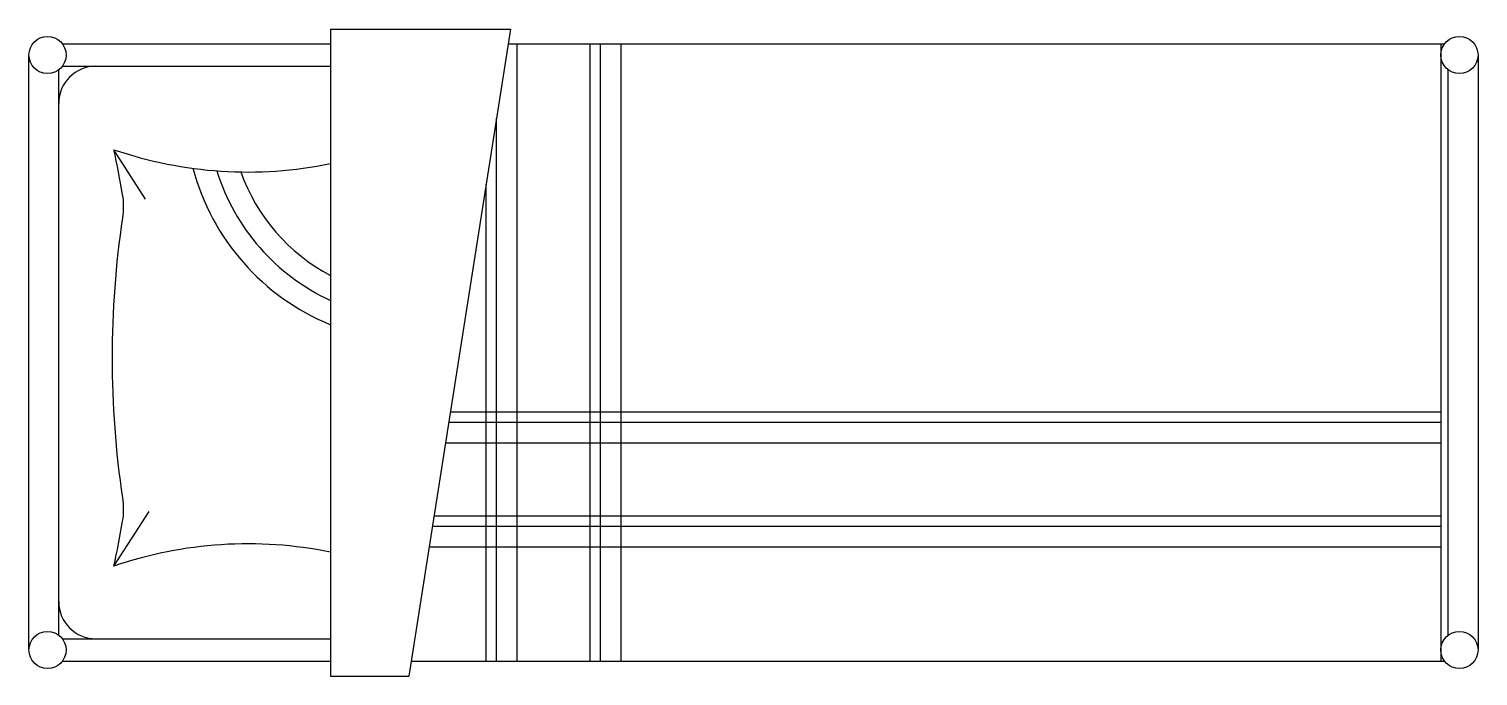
# Model space of a CAD drawing. Header units: millimetres. Extents: x -966.64 to -964.69, y 2711.96 to 2712.83.
import ezdxf

# ---------------------------------------------------------------- set-up
doc = ezdxf.new("R2010")
doc.units = ezdxf.units.MM
doc.header["$LTSCALE"] = 10
doc.layers.add('Móveis_camas', color=2, linetype='Continuous')

msp = doc.modelspace()

# ---------------------------------------------------------------- linework, layer by layer
at = {"layer": 'Móveis_camas'}
for p, q in [((-966.2392, 2712.8256), (-965.9966, 2712.8256)), ((-966.2392, 2712.8256), (-966.2392, 2711.9556)), ((-965.9966, 2712.8256), (-966.1337, 2711.9556)), ((-966.5998, 2712.8056), (-966.2392, 2712.8056)), ((-965.9998, 2712.8056), (-964.7398, 2712.8056)), ((-966.6448, 2711.9906), (-966.6448, 2712.7906)), ((-964.6948, 2712.7906), (-964.6948, 2711.9906)), ((-966.6048, 2712.0106), (-966.6048, 2712.7706)), ((-966.5998, 2712.7756), (-966.2392, 2712.7756)), ((-964.7348, 2712.0106), (-964.7348, 2712.7706)), ((-966.5998, 2712.0056), (-966.2392, 2712.0056)), ((-966.5998, 2711.9756), (-966.2392, 2711.9756)), ((-966.1306, 2711.9756), (-964.7398, 2711.9756)), ((-966.2392, 2711.9556), (-966.1337, 2711.9556))]:
    msp.add_line(p, q, dxfattribs=at)
at = {"layer": 'Móveis_camas', "color": 1}
for p, q in [((-965.9876, 2711.9756), (-965.9876, 2712.8056)), ((-965.8896, 2711.9756), (-965.8896, 2712.8056)), ((-965.8756, 2711.9756), (-965.8756, 2712.8056)), ((-965.8477, 2711.9756), (-965.8477, 2712.8056)), ((-964.7448, 2712.8056), (-964.7448, 2711.9756)), ((-966.0155, 2711.9756), (-966.0155, 2712.7058)), ((-966.4878, 2712.597), (-966.5304, 2712.6633)), ((-966.0295, 2711.9756), (-966.0295, 2712.6171)), ((-966.0799, 2712.297), (-964.7448, 2712.297)), ((-966.0777, 2712.311), (-964.7448, 2712.311)), ((-966.0843, 2712.269), (-964.7448, 2712.269)), ((-966.5304, 2712.1033), (-966.483, 2712.177)), ((-966.0998, 2712.1711), (-964.7448, 2712.1711)), ((-966.102, 2712.1571), (-964.7448, 2712.1571)), ((-966.1064, 2712.1292), (-964.7448, 2712.1292))]:
    msp.add_line(p, q, dxfattribs=at)
msp.add_lwpolyline([(-966.2392, 2712.1221, 0.133819), (-966.5304, 2712.1033, 0.011626), (-966.5188, 2712.1637, 0.079064), (-966.5185, 2712.1951, -0.074451), (-966.5185, 2712.5716, 0.079064), (-966.5188, 2712.603, 0.011626), (-966.5304, 2712.6633, 0.133819), (-966.2392, 2712.6446, 0.133819)], format="xyb", dxfattribs=at)
at = {"layer": 'Móveis_camas'}
for centre in [(-966.6198, 2712.7906), (-964.7198, 2712.7906), (-966.6198, 2711.9906), (-964.7198, 2711.9906)]:
    msp.add_circle(centre, 0.025, dxfattribs=at)
at = {"layer": 'Móveis_camas', "color": 1}
for centre, radius, start, end in [((-966.5548, 2712.7256), 0.05, 90, 180), ((-966.1197, 2712.7196), 0.3151, 194.9571, 247.7184), ((-966.1197, 2712.7196), 0.2851, 197.28, 245.2253), ((-966.1197, 2712.7196), 0.2551, 199.7402, 242.0743), ((-966.5548, 2712.0556), 0.05, 180, 270)]:
    msp.add_arc(centre, radius, start, end, dxfattribs=at)

doc.saveas('drawing.dxf')
